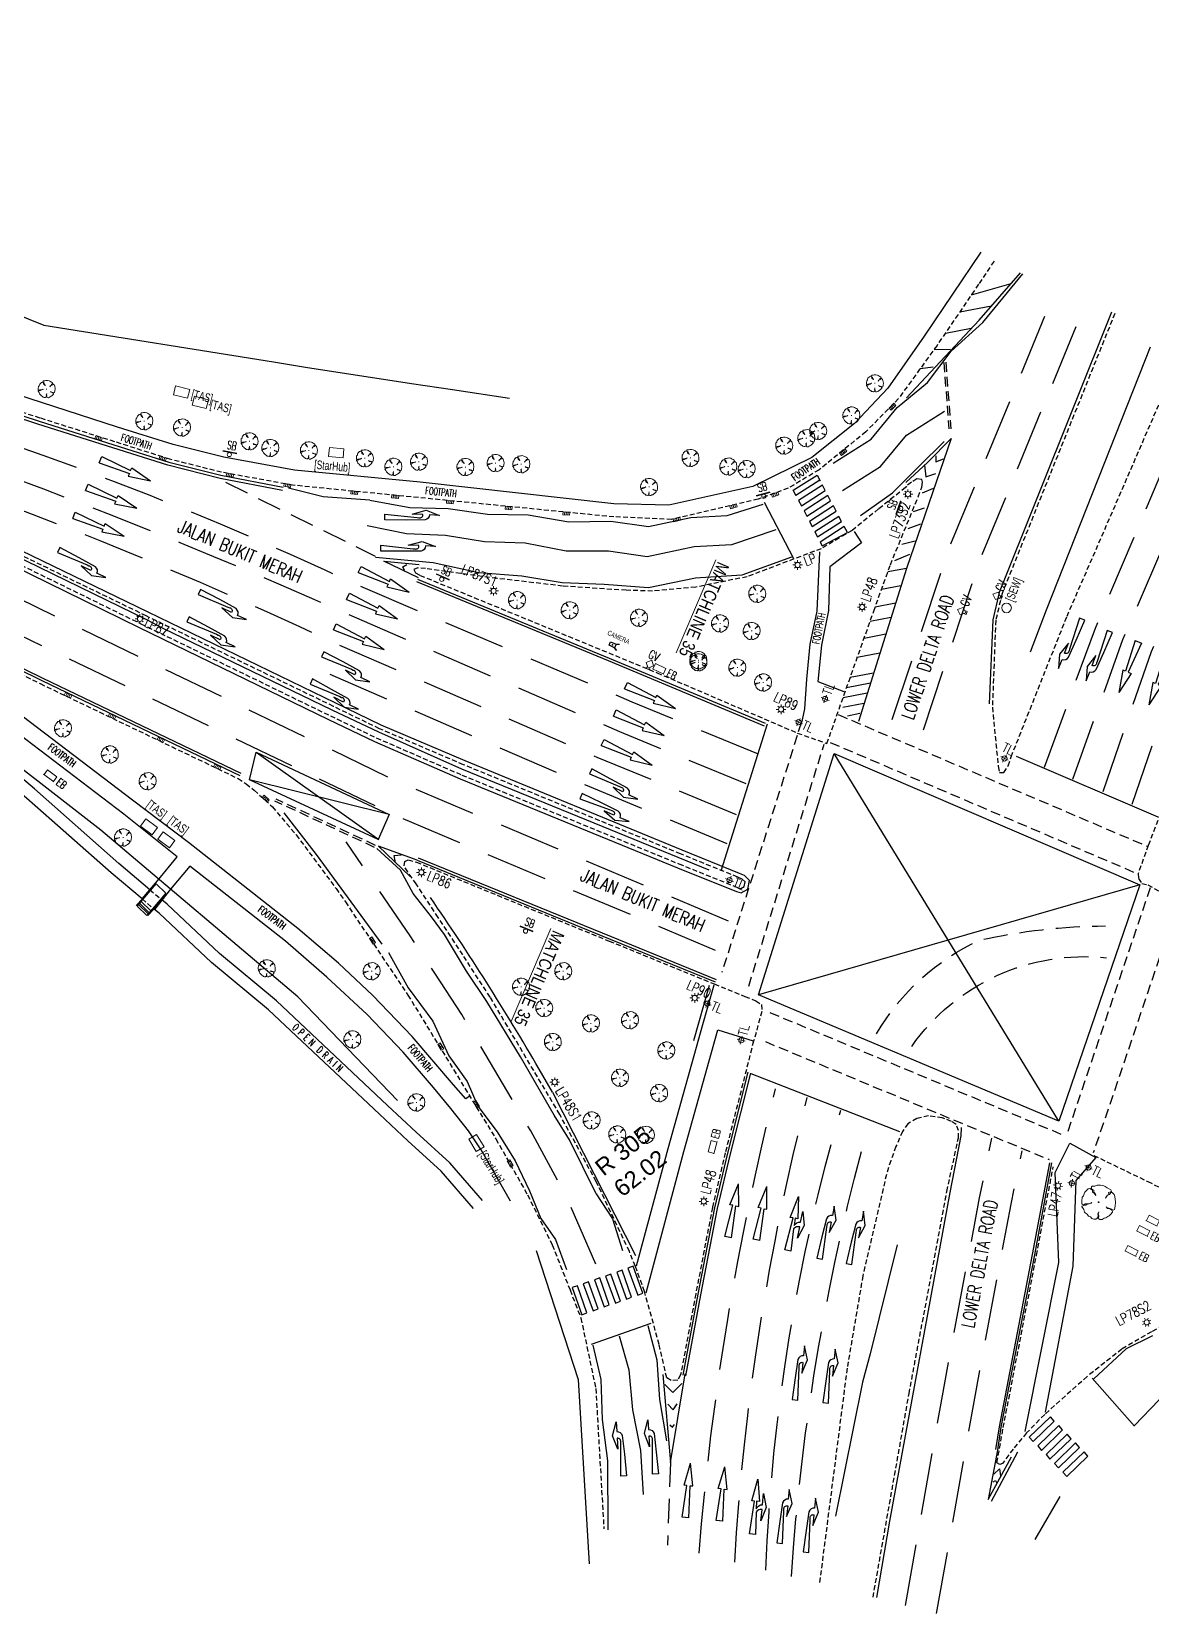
# Model space of a CAD drawing. Header units: millimetres. Extents: x 25846 to 27323, y 29074 to 29862.
# Drawn here: x 26850.4 to 26965.7, y 29298.9 to 29461.8 of the extents above; entities that cross this region are included whole.
import ezdxf
from ezdxf.enums import TextEntityAlignment as Align

# ---------------------------------------------------------------- set-up
doc = ezdxf.new("R2010")
doc.units = ezdxf.units.MM
for name, pattern in [('DASHED', [0.75, 0.5, -0.25]), ('DASHED2', [9.525, 6.35, -3.175]), ('DASHEDX2', [1.5, 1, -0.5])]:
    doc.linetypes.add(name, pattern=pattern)
for name, color, linetype, lineweight in [('02-PY-MATCHLINE', 7, 'Continuous', 0), ('S_IGK_', 2, 'Continuous', 5), ('S_TREE', 3, 'Continuous', 13)]:
    doc.layers.add(name, color=color, linetype=linetype, lineweight=lineweight)
for name, color, linetype in [('S_CAMERA', 222, 'Continuous'), ('S_CONC_LINE', 151, 'Continuous'), ('S_DRAIN_LINE', 4, 'Continuous'), ('S_ELECTRIC-BOX', 2, 'Continuous'), ('S_FP_LINE', 11, 'Continuous'), ('S_LP', 7, 'Continuous'), ('S_LP_POINTS', 7, 'Continuous'), ('S_MH-GAS', 133, 'Continuous'), ('S_MH-SEW', 133, 'Continuous'), ('S_MH-STARHUB', 133, 'Continuous'), ('S_MH-TAS', 133, 'Continuous'), ('S_RAIL', 200, 'Continuous'), ('S_ROAD_LINE', 7, 'DASHED'), ('S_SIGN_BOARD', 7, 'Continuous'), ('S_TRAFFIC-LIGHT', 2, 'Continuous'), ('S_TRAFFIC_LINE', 8, 'Continuous'), ('SS ROADWIDL', 7, 'Continuous')]:
    doc.layers.add(name, color=color, linetype=linetype)
doc.styles.add('ARIAL', font='ARIALUNI.ttf')
doc.styles.add('CB_DIM', font='simplex.shx', dxfattribs={"width": 0.75, "height": 1.35})
doc.styles.add('PDF Arial', font='arial.ttf')
doc.styles.add('SIMPLEX', font='SIMPLEX')
doc.styles.get("Standard").update_dxf_attribs({"font": 'arial.ttf'})
doc.styles.add('Utsaah', font='', dxfattribs={"width": 0.8, "height": 0.8})
doc.styles.get('Utsaah').set_extended_font_data('Utsaah')
doc.linetypes.add('SEW-305', pattern='A,8,-3,["SEW(305)",Utsaah,S=1.5,R=0,X=-2.5,Y=-0.6],-7', length=18)

# ---------------------------------------------------------------- blocks, each defined once
blk = doc.blocks.new('tr')
at = {"lineweight": 15}
blk.add_lwpolyline([(-0.48, 0.93), (-0.43, 0.88), (-0.37, 0.82), (-0.29, 0.7), (-0.29, 0.77), (-0.37, 0.9), (-0.44, 0.97), (-0.51, 1.04), (-0.51, 1.25), (-0.65, 1.32), (-0.73, 1.39), (-0.73, 1.6), (-0.66, 1.67), (-0.38, 1.67), (-0.17, 1.75), (-0.03, 1.75), (0.18, 1.76), (0.53, 1.69), (0.67, 1.62), (0.88, 1.49), (1.03, 1.42), (1.24, 1.28), (1.31, 1.15), (1.24, 1.07), (1.03, 1), (1.04, 0.79), (0.9, 0.72), (0.76, 0.57), (0.69, 0.43), (0.9, 0.72), (1.11, 0.79), (1.24, 1), (1.38, 1.01), (1.45, 0.94), (1.6, 0.8), (1.67, 0.59), (1.75, 0.03), (1.69, -0.39), (1.63, -0.74), (1.49, -0.81), (1.34, -0.75), (1.27, -0.68), (1.06, -0.61), (0.92, -0.61), (0.78, -0.48), (0.92, -0.63), (1.04, -0.65), (1.27, -0.75), (1.35, -0.82), (1.42, -0.96), (1.42, -1.03), (1.35, -1.1), (1.28, -1.17), (1.08, -1.38), (0.94, -1.45), (0.73, -1.6), (0.58, -1.64), (0.36, -1.78), (0.11, -1.77), (-0.04, -1.68), (0.03, -1.47), (0.03, -1.4), (-0.05, -1.19), (0.02, -1.05), (0.02, -0.98), (-0.01, -1.08), (-0.07, -1.19), (-0.04, -1.4), (-0.11, -1.61), (-0.28, -1.74), (-0.49, -1.72), (-0.7, -1.67), (-0.84, -1.51), (-1.03, -1.42), (-1.2, -1.23), (-1.38, -1.08), (-1.45, -1.01), (-1.53, -0.73), (-1.67, -0.52), (-1.74, -0.45), (-1.74, -0.38), (-1.47, -0.31), (-1.33, -0.3), (-1.12, -0.16), (-0.98, -0.16), (-0.77, -0.08), (-0.7, -0.01), (-0.98, -0.15), (-1.11, -0.14), (-1.4, -0.17), (-1.54, -0.31), (-1.75, -0.17), (-1.75, 0.11), (-1.69, 0.53), (-1.55, 0.67), (-1.49, 0.88), (-1.42, 1.03), (-1.21, 1.24), (-1.08, 1.38), (-0.8, 1.46), (-0.79, 1.32), (-0.65, 1.25), (-0.65, 1.04)], close=True, dxfattribs=at)
for points in [[(-0.07, 0), (0.07, 0)], [(0, 0.07), (0, -0.07)]]:
    blk.add_lwpolyline(points, dxfattribs=at)
blk = doc.blocks.new('igk')
at = {"lineweight": 15}
for p, q in [((0.35, 0.15), (-0.35, 0.15)), ((-0.35, 0.15), (-0.35, -0.15)), ((-0.18, 0.15), (-0.18, -0.15)), ((0, 0.15), (0, -0.15)), ((0.17, 0.15), (0.17, -0.15)), ((0.35, -0.15), (0.35, 0.15)), ((-0.35, -0.15), (0.35, -0.15))]:
    blk.add_line(p, q, dxfattribs=at)
blk = doc.blocks.new('MH_TAS')
at = {"lineweight": 18}
blk.add_lwpolyline([(-0.75, -0.47), (0.75, -0.47), (0.75, 0.47), (-0.75, 0.47)], close=True, dxfattribs=at)
blk = doc.blocks.new('PTAS')
at = {"layer": 'S_MH-TAS', "lineweight": 18}
blk.add_blockref('MH_TAS', (0, 0), dxfattribs=at)
at = {"layer": 'S_MH-TAS', "lineweight": 18, "width": 0.7}
blk.add_text('[TAS]', height=0.9, dxfattribs=at).set_placement((1.06, -0.36))
blk = doc.blocks.new('MH_STARHUB')
at = {"lineweight": 18}
blk.add_lwpolyline([(-0.75, -0.47), (0.75, -0.47), (0.75, 0.47), (-0.75, 0.47)], close=True, dxfattribs=at)
blk = doc.blocks.new('TRAFFIC_LIGHT')
at = {"color": 0, "linetype": 'ByBlock', "lineweight": 20}
for points in [[(0, 0.43), (0, -0.43)], [(-0.43, 0), (0.43, 0)]]:
    blk.add_lwpolyline(points, dxfattribs=at)
at = {"color": 0, "linetype": 'ByBlock', "lineweight": 18}
blk.add_circle((0, 0), 0.264, dxfattribs=at)
blk = doc.blocks.new('PTL')
at = {"layer": 'S_TRAFFIC-LIGHT', "lineweight": 18}
blk.add_blockref('TRAFFIC_LIGHT', (0, 0), dxfattribs=at)
at = {"layer": 'S_TRAFFIC-LIGHT', "lineweight": 18, "style": 'SIMPLEX', "width": 0.851}
blk.add_text('TL', height=0.95, dxfattribs=at).set_placement((0.49, -0.47))
blk = doc.blocks.new('ELECTRIC_BOX')
at = {"lineweight": 18}
blk.add_line((-0.65, -0.31), (0.66, -0.31), dxfattribs=at)
blk.add_lwpolyline([(-0.6, -0.31), (-0.6, 0.31), (0.6, 0.31), (0.6, -0.31)], dxfattribs=at)
blk = doc.blocks.new('PEB')
at = {"layer": 'S_ELECTRIC-BOX', "lineweight": 18}
blk.add_blockref('ELECTRIC_BOX', (0, 0), dxfattribs=at)
at = {"layer": 'S_ELECTRIC-BOX', "lineweight": 18, "style": 'SIMPLEX', "width": 0.7}
blk.add_text('EB', height=0.8, dxfattribs=at).set_placement((0.92, -0.39))
blk = doc.blocks.new('SIGN_BOARD_SMALL')
at = {"color": 0, "lineweight": 18}
for p, q in [((0.73, 0.07), (-0.73, 0.07)), ((0.73, 0), (-0.73, 0))]:
    blk.add_line(p, q, dxfattribs=at)
at = {"lineweight": 18}
blk.add_circle((0, -0.22), 0.216, dxfattribs=at)
blk = doc.blocks.new('SBS')
at = {"layer": 'S_SIGN_BOARD', "lineweight": 15}
blk.add_blockref('SIGN_BOARD_SMALL', (0, 0), dxfattribs=at)
at = {"layer": 'S_SIGN_BOARD', "color": 0, "linetype": 'ByBlock', "lineweight": 15, "style": 'SIMPLEX', "width": 0.65}
blk.add_text('SB', height=0.85, dxfattribs=at).set_placement((-0.39, 0.32))
blk = doc.blocks.new('S_CAM')
blk.add_lwpolyline([(0.45, 0.28), (0.45, -0.28), (0.87, -0.5), (0.45, -0.28), (-0.45, -0.28), (-0.45, 0.28), (0.45, 0.28), (0.87, 0.5)])
blk.add_point((0, 0))
blk = doc.blocks.new('PSHUB')
at = {"layer": 'S_MH-STARHUB', "lineweight": 18}
blk.add_blockref('MH_STARHUB', (0, 0), dxfattribs=at)
at = {"layer": 'S_MH-STARHUB', "lineweight": 18, "width": 0.7}
blk.add_text('[StarHub]', height=0.9, dxfattribs=at).set_placement((1.08, -0.43))
blk = doc.blocks.new('AR')
at = {"lineweight": 30}
for p, q in [((-3.3, 0.46), (-5.6, 0)), ((-3.3, -0.46), (-5.6, 0)), ((-3.3, 0.16), (-3.3, 0.46)), ((0, 0.35), (-3.3, 0.16)), ((0, 0.35), (0, -0.35)), ((0, -0.35), (-3.3, -0.16)), ((-3.3, -0.16), (-3.3, -0.46))]:
    blk.add_line(p, q, dxfattribs=at)
blk = doc.blocks.new('GASVALVE')
at = {"lineweight": 15}
for points in [[(0, 0.45), (-0.41, 0), (0, -0.45), (0.41, 0), (0, 0.45)], [(-0.16, -0.27), (-0.16, -0.56), (0.16, -0.56), (0.16, -0.27)]]:
    blk.add_lwpolyline(points, dxfattribs=at)
blk = doc.blocks.new('PGAS')
at = {"layer": 'S_MH-GAS', "lineweight": 15}
blk.add_blockref('GASVALVE', (0, 0), dxfattribs=at)
at = {"layer": 'S_MH-GAS', "lineweight": 15, "style": 'SIMPLEX', "width": 0.71}
blk.add_text('GV', height=0.91, dxfattribs=at).set_placement((0.6, -0.47, 106.81))
blk = doc.blocks.new('MH_SEW')
at = {"lineweight": 18}
blk.add_circle((0, 0), 0.5, dxfattribs=at)
blk = doc.blocks.new('PSEW')
at = {"layer": 'S_MH-SEW', "lineweight": 18}
blk.add_blockref('MH_SEW', (0, 0), dxfattribs=at)
at = {"layer": 'S_MH-SEW', "lineweight": 18, "width": 0.7}
blk.add_text('[SEW]', height=0.9, dxfattribs=at).set_placement((0.79, -0.44, -98.84))
blk = doc.blocks.new('A$Ca65eef7b')
at = {"layer": 'SS ROADWIDL', "color": 13}
for points in [[(26773.6, 29561.95), (26765.9, 29526.53), (26762.07, 29512.33), (26761.81, 29511.65), (26757.35, 29499.92), (26748.95, 29480.85), (26751.99, 29473.03), (26779.65, 29460.57), (26791.27, 29455.89), (26796.27, 29453.61), (26843.17, 29434.97), (26846.62, 29433.6), (26851.69, 29431.58), (26875.33, 29427.8), (26878.62, 29427.27), (26889.56, 29425.59), (26893.76, 29424.95), (26899.64, 29424.06)], [(26888.11, 29351.73), (26877.82, 29362.39), (26857.53, 29379.58), (26843.76, 29390.24), (26836.99, 29393.49), (26782.71, 29416.62), (26724.45, 29442.24), (26718.81, 29444.83)]]:
    blk.add_lwpolyline(points, dxfattribs=at)
blk = doc.blocks.new('LAMPPOST')
at = {"lineweight": 18}
for points in [[(-0.32, 0.32), (-0.19, 0.19)], [(0, 0.49), (0, 0.26)], [(0.32, 0.32), (0.19, 0.19)], [(-0.49, 0), (-0.26, 0)], [(-0.32, -0.32), (-0.19, -0.19)], [(0, -0.49), (0, -0.26)], [(0.32, -0.32), (0.19, -0.19)], [(0.49, 0), (0.26, 0)]]:
    blk.add_lwpolyline(points, dxfattribs=at)
blk.add_circle((0, 0), 0.264, dxfattribs=at)

msp = doc.modelspace()

# ---------------------------------------------------------------- linework, layer by layer
at = {"layer": 'S_CONC_LINE'}
for p, q in [((26861.43, 29371.91), (26862.43, 29370.94)), ((26861.53, 29372.04), (26862.54, 29371.06)), ((26861.7, 29372.23), (26862.7, 29371.26))]:
    msp.add_line(p, q, dxfattribs=at)
msp.add_lwpolyline([(26861.29, 29371.75), (26863.24, 29374.04), (26864.23, 29373.08), (26862.29, 29370.77)], close=True, dxfattribs=at)
at = {"layer": 'S_DRAIN_LINE'}
for points in [[(26862.59, 29373.42), (26859.4, 29376.12), (26850.71, 29383.81), (26842.37, 29390.87), (26835.82, 29396.29), (26833.39, 29398.48), (26830.86, 29400.73), (26830.69, 29400.84)], [(26861.8, 29372.48), (26858.6, 29375.18), (26849.9, 29382.87), (26841.58, 29389.92), (26835.01, 29395.36), (26832.56, 29397.56), (26830.11, 29399.74), (26830.08, 29399.76)], [(26895.92, 29340.61), (26892.59, 29344.43), (26889.18, 29347.56), (26886.24, 29350.31), (26874.83, 29361.07), (26868.95, 29365.93), (26863.54, 29371.01), (26863.07, 29371.4)], [(26896.86, 29341.42), (26893.48, 29345.29), (26890.01, 29348.46), (26887.08, 29351.21), (26875.65, 29362), (26869.77, 29366.86), (26864.36, 29371.93), (26863.83, 29372.38)]]:
    msp.add_lwpolyline(points, dxfattribs=at)
at = {"layer": 'S_DRAIN_LINE', "linetype": 'DASHED'}
for points in [[(26862.59, 29373.42), (26863.83, 29372.38)], [(26861.79, 29372.48), (26863.07, 29371.4)]]:
    msp.add_lwpolyline(points, dxfattribs=at)
at = {"layer": 'S_FP_LINE'}
for points in [[(26948.18, 29439.09), (26942.36, 29430.45), (26938.6, 29425.08), (26935.16, 29421.47), (26930.77, 29417.96), (26924.71, 29414.96), (26916.04, 29413.04), (26910.38, 29413.17), (26890.42, 29415.41), (26877.49, 29416.66), (26870.23, 29418), (26864.99, 29419.3), (26859.26, 29421.06), (26846.23, 29425.31), (26842.41, 29426.82), (26842.79, 29428.4)], [(26935.12, 29410.32), (26935.9, 29409.17), (26932.64, 29406.69), (26932.5, 29402.18), (26931.77, 29398.62), (26931.4, 29394.88), (26934.06, 29393.85)], [(26929.39, 29389.72), (26929.83, 29390.93), (26930.06, 29392.05), (26930.26, 29395.13), (26930.62, 29398.71), (26931.34, 29402.11), (26931.6, 29408.24)], [(26895.49, 29352.12), (26895.15, 29351.89), (26893.86, 29353.33), (26889.62, 29358.32), (26885.56, 29362.52), (26882.02, 29365.88), (26877.85, 29369.44), (26866.58, 29378.31), (26860.79, 29382.64), (26848.72, 29391.84), (26838.14, 29399.63), (26836.47, 29400.82), (26834.49, 29402.21), (26834.64, 29402.62)], [(26861.8, 29372.48), (26863.39, 29374.36), (26865.41, 29376.81), (26859.9, 29381.22), (26847.67, 29390.55), (26837.22, 29398.4), (26835.25, 29399.85), (26833.66, 29400.89), (26833.16, 29400.33), (26832.96, 29400.42), (26830.88, 29397.58)], [(26899.73, 29341.36), (26896.73, 29346.62), (26895.4, 29348.58), (26893.61, 29350.9), (26891.82, 29353.05), (26888.68, 29356.7), (26884.99, 29360.58), (26880.81, 29364.42), (26876.55, 29368.12), (26866.7, 29375.84), (26864.71, 29373.5), (26863.07, 29371.4)], [(26920.7, 29363.61), (26919.53, 29359.51), (26915.96, 29346.73), (26912.7, 29334.65)], [(26913.7, 29331.91), (26917.59, 29346.46), (26921.11, 29359), (26924.74, 29357.85)], [(26952.75, 29317.61), (26956.21, 29335.04), (26955.84, 29344.31), (26957.34, 29347.33), (26960.03, 29345.83), (26957.98, 29343.47), (26957.65, 29334.67), (26954.8, 29319.6)]]:
    msp.add_lwpolyline(points, dxfattribs=at)
at = {"layer": 'S_RAIL'}
for points in [[(26785.43, 29435.98), (26787, 29435.51), (26791.66, 29433.68), (26795.46, 29432.05), (26809, 29426.15), (26830.37, 29416.77), (26833.44, 29415.3), (26846.99, 29408.69), (26862.26, 29401.26), (26863.93, 29400.38), (26881.35, 29391.97), (26886.15, 29389.69), (26894.69, 29385.87), (26909.25, 29379.93), (26920.18, 29375.47)], [(26954.96, 29402.27), (26965.65, 29429.35)], [(26953.31, 29397.92), (26954.96, 29402.27)], [(26861.2, 29371.79), (26861.83, 29372.48), (26863.03, 29373.93)], [(26862.37, 29370.77), (26863, 29371.44), (26864.21, 29372.94)], [(26918.62, 29357.89), (26920.24, 29363.59)], [(26904.07, 29352.59), (26912.62, 29335.76)], [(26939.57, 29336.85), (26936.77, 29325.64), (26936, 29322.7), (26933.21, 29308.89)], [(26902.38, 29336.27), (26906.72, 29322.98), (26907.84, 29303.99)]]:
    msp.add_lwpolyline(points, dxfattribs=at)
msp.add_lwpolyline([(26904.07, 29352.59), (26902.69, 29354.96, 0.019846), (26891.49, 29372.62, -3.52757)], format="xyb", dxfattribs=at)
at = {"layer": 'S_ROAD_LINE'}
for points in [[(26949.54, 29438.16), (26947.94, 29435.79), (26943.67, 29429.5), (26939.71, 29424.02), (26936.34, 29420.6), (26931.53, 29416.68), (26928.33, 29414.78), (26925.26, 29413.66), (26916.33, 29411.58), (26910.4, 29411.83), (26877.3, 29415.1), (26869.99, 29416.43), (26864.64, 29417.78), (26858.98, 29419.57), (26851.28, 29422.01), (26840.87, 29425.4), (26830.52, 29428.76), (26807.81, 29438.52), (26787.45, 29447.35), (26768.3, 29455.76), (26753.42, 29462.39)], [(26961.98, 29432.78), (26950.37, 29403.94), (26949.72, 29401.18), (26949.37, 29392.22)], [(26951.31, 29387.13), (26957.06, 29401.59), (26969.24, 29429.65)], [(26937.15, 29402.13), (26938.87, 29406.91), (26941.73, 29413.91), (26942.1, 29414.91), (26942.17, 29415.41), (26942.09, 29415.7), (26941.6, 29415.76), (26941.04, 29415.4), (26940.54, 29415.01), (26940.43, 29414.85), (26937.65, 29412.65), (26934.92, 29410.43), (26931.74, 29408.56), (26924.11, 29405.67), (26918.82, 29404.6), (26914.37, 29404.19), (26911.66, 29404.27), (26905.11, 29404.71), (26898.33, 29405.5), (26891, 29406.5), (26890.2, 29406.57), (26889.8, 29406.42), (26889.97, 29406.08), (26890.43, 29405.81), (26914.85, 29395.77), (26929.28, 29389.57), (26932.33, 29388.49), (26937.15, 29402.13)], [(26846.61, 29408.2), (26861.66, 29400.83), (26881.19, 29391.34), (26885.91, 29389.08), (26894.73, 29385.24), (26917.08, 29376.1), (26923.16, 29373.64), (26923.45, 29373.55), (26923.82, 29373.76), (26923.9, 29374.23), (26923.59, 29374.53), (26923.15, 29374.73), (26917.25, 29377.12), (26894.89, 29386.31), (26886.25, 29390.01), (26881.51, 29392.31), (26862.23, 29401.63), (26847, 29409.01)], [(26838.39, 29401), (26851.3, 29394.66), (26871.69, 29384.88), (26872.5, 29384.35), (26873.33, 29383.69), (26875.22, 29381.97), (26877.67, 29379.08), (26881.78, 29373.55), (26882.73, 29372.17), (26889.18, 29362.58), (26898.23, 29347.77), (26901.5, 29342), (26904.04, 29336.85), (26905.87, 29332.2), (26907, 29329.3), (26908.52, 29322.05), (26909.36, 29307.59)], [(26972.33, 29395.97), (26965.43, 29377.99), (26964.39, 29375.11), (26964.42, 29374.57), (26964.76, 29374.08), (26965.39, 29373.93), (26968.97, 29371.96)], [(26949.37, 29392.22), (26949.97, 29386.14), (26950.1, 29385.51), (26950.54, 29385.49), (26951, 29386.19), (26951.31, 29387.13)], [(26917.26, 29323.45), (26916.96, 29322.9), (26916.28, 29322.87), (26915.83, 29323.15), (26915.05, 29326.58), (26913.55, 29332.04), (26912.6, 29334.63), (26911.99, 29336.16), (26908.57, 29343.37), (26904.81, 29350.29), (26897.64, 29362.37), (26894.82, 29366.72), (26892.28, 29370.57), (26890.04, 29374.02), (26889.15, 29375.26), (26888.78, 29375.88), (26888.86, 29376.34), (26889.21, 29376.52), (26890.05, 29376.27), (26909.91, 29368.14), (26920.73, 29363.72), (26923.89, 29362.44), (26925.01, 29361.99), (26925.6, 29361.6), (26925.64, 29360.89), (26924.77, 29357.82)], [(26924.77, 29357.82), (26921.86, 29346.33), (26920.54, 29340.71), (26918.82, 29331.81), (26917.26, 29323.45)], [(26945.87, 29347.87), (26945.9, 29348.62), (26945.63, 29349.23), (26945.16, 29349.57), (26944.21, 29349.94), (26942.8, 29350.14), (26941.6, 29349.88), (26940.68, 29349.33), (26940.12, 29348.53), (26939.44, 29346.97), (26938.91, 29345.52), (26938.46, 29344.1), (26936.03, 29333.67), (26934.41, 29324.14), (26931.56, 29301.95)], [(26937.08, 29300.55), (26940.79, 29321.52), (26944.69, 29342.36), (26945.87, 29347.87)], [(26959.82, 29346.06), (26965.37, 29343.38), (26967.87, 29342.11), (26977.55, 29337.2), (26983.88, 29333.99), (26984.07, 29333.5), (26984.11, 29333.06), (26982.99, 29332.9), (26982.2, 29332.91), (26979.78, 29332.69), (26973.31, 29331.18), (26967.61, 29328.87), (26965.76, 29327.89), (26962.71, 29326.12), (26959.13, 29323.28), (26954.76, 29319.39), (26952.9, 29317.47), (26951.51, 29315.82), (26950.42, 29314.33), (26950.15, 29314.22), (26949.84, 29314.41)], [(26949.84, 29314.41), (26950.49, 29318.02), (26953.92, 29335.78), (26955.64, 29344.9)]]:
    msp.add_lwpolyline(points, dxfattribs=at)
at = {"layer": 'S_TRAFFIC_LINE'}
for p, q in [((26947.21, 29434.71, 7.56), (26951.31, 29435.88, 7.77)), ((26940.52, 29406.53), (26938.61, 29406.17)), ((26939.96, 29404.72), (26937.95, 29404.34)), ((26939.4, 29402.94), (26937.3, 29402.54)), ((26938.93, 29401.46), (26936.77, 29401.05)), ((26938.39, 29399.74), (26936.15, 29399.31)), ((26937.78, 29397.79), (26935.46, 29397.35)), ((26937.13, 29395.74), (26934.73, 29395.28)), ((26936.81, 29394.71), (26934.36, 29394.24)), ((26936.49, 29393.68), (26933.99, 29393.2)), ((26872.87, 29384.76), (26873.53, 29387.59)), ((26873.53, 29387.59), (26887.25, 29381.18)), ((26886.12, 29378.6), (26872.87, 29384.76)), ((26887.25, 29381.18), (26872.87, 29384.76)), ((26887.25, 29381.18), (26886.12, 29378.6)), ((26890.13, 29376.47), (26886.16, 29377.9)), ((26886.16, 29377.9), (26889.39, 29374.78))]:
    msp.add_line(p, q, dxfattribs=at)
at = {"layer": 'S_TRAFFIC_LINE', "linetype": 'DASHEDX2'}
for p, q in [((26885.74, 29377.79), (26875.48, 29382.56, 7.87)), ((26885.84, 29378), (26875.62, 29382.75, 7.87))]:
    msp.add_line(p, q, dxfattribs=at)
at = {"layer": 'S_TRAFFIC_LINE', "linetype": 'DASHED2', "flags": 128}
for points in [[(26922.21, 29370.2), (26887.68, 29384.75), (26827.6, 29413.81), (26778.55, 29435.34), (26750.94, 29447.44), (26719.54, 29461.2), (26669.14, 29482.4), (26558.33, 29521.66)], [(26939.06, 29390.98), (26944.95, 29408.67), (26955.97, 29435.38)], [(26920.86, 29367.16), (26888.04, 29381), (26834.3, 29406.8), (26777.98, 29431.9)], [(26954.75, 29386.07), (26959.98, 29400.38), (26971.95, 29428.47)], [(26957.65, 29384.81), (26962.82, 29399.2), (26974.95, 29427.17)], [(26960.77, 29383.54), (26965.76, 29397.97), (26977.93, 29426.37)], [(26963.76, 29382.23), (26968.72, 29396.74), (26980.26, 29424.88)], [(26922.07, 29378.16), (26907.51, 29384.2), (26879.85, 29396.16)], [(26908.53, 29334.86), (26905.51, 29341.82), (26901.83, 29348.59), (26894.72, 29360.56), (26891.95, 29364.84), (26889.41, 29368.69), (26882.82, 29378.35)], [(26940.41, 29299.71), (26944.15, 29320.91), (26948.05, 29341.69), (26949.32, 29347.83)], [(26943.63, 29298.89), (26947.42, 29320.31), (26951.3, 29341.05), (26952.44, 29346.54)]]:
    msp.add_lwpolyline(points, dxfattribs=at)
at = {"layer": 'S_TRAFFIC_LINE'}
for points in [[(26876.25, 29414.55), (26869.85, 29415.79), (26864.46, 29417.15), (26858.78, 29418.95), (26851.07, 29421.39), (26840.67, 29424.78), (26830.29, 29428.15), (26807.55, 29437.92), (26787.19, 29446.75), (26768.03, 29455.16), (26753.15, 29461.79), (26749.92, 29463.27), (26747.6, 29465.46), (26746.17, 29467.55), (26744.19, 29471.88), (26743.8, 29476.44), (26744.17, 29480.35), (26745.7, 29484.13)], [(26746.01, 29484.01), (26744.5, 29480.27), (26744.14, 29476.44), (26744.52, 29471.97), (26746.47, 29467.72), (26747.86, 29465.68), (26750.11, 29463.55), (26753.29, 29462.1), (26768.17, 29455.47), (26787.33, 29447.06), (26807.68, 29438.23), (26830.41, 29428.47), (26840.77, 29425.1), (26851.18, 29421.71), (26858.88, 29419.27), (26864.55, 29417.47), (26869.92, 29416.12), (26876.31, 29414.88)], [(26961.64, 29432.93), (26950.08, 29404.03), (26949.42, 29401.22), (26949.04, 29392.57)], [(26940.47, 29415.39), (26942.72, 29417.47), (26945.13, 29419.92), (26940.52, 29406.53), (26935.57, 29390.75)], [(26935.78, 29411.98), (26939.07, 29414.3), (26941.8, 29417.04), (26944.42, 29419.59)], [(26942.37, 29417.17), (26942.51, 29415.97), (26943.56, 29416.31)], [(26943.54, 29418.12), (26943.56, 29417.51), (26944.33, 29417.83)], [(26929.16, 29414.01), (26928.86, 29414.58), (26931.31, 29416.13), (26931.62, 29415.55)], [(26931.59, 29415.62), (26929.14, 29414.04)], [(26885.24, 29413.54), (26889.36, 29412.8), (26893.33, 29412.7), (26897.36, 29412.1), (26901.57, 29412.04), (26905.75, 29411.32), (26910.08, 29411.38), (26913.94, 29410.83), (26918.32, 29411.77), (26922.07, 29411.99), (26925.76, 29413.13)], [(26942.18, 29414.3), (26943.3, 29414.8)], [(26928.92, 29407.52), (26925.91, 29413.33)], [(26941.26, 29412.4), (26942.38, 29412.78)], [(26884.98, 29410.94), (26889.03, 29410.13), (26893.04, 29409.96), (26897.07, 29409.29), (26901.25, 29409.15), (26905.46, 29408.35), (26909.83, 29408.33), (26913.8, 29407.74), (26918.66, 29408.79), (26922.54, 29408.98), (26927.09, 29410.55)], [(26940.69, 29410.65), (26942, 29411.13)], [(26846.42, 29407.82), (26861.48, 29400.45), (26881.01, 29390.96), (26885.73, 29388.7), (26894.57, 29384.85), (26916.93, 29375.7), (26923.03, 29373.24), (26923.51, 29373.1), (26924.2, 29373.5), (26924.35, 29374.37), (26923.84, 29374.89), (26923.31, 29375.11), (26917.41, 29377.51), (26895.06, 29386.7), (26886.43, 29390.39), (26881.69, 29392.69), (26862.41, 29402.01), (26847.19, 29409.39)], [(26940.04, 29409.04), (26941.43, 29409.35)], [(26826.71, 29406.93), (26827.33, 29406.82), (26828.25, 29406.5), (26838.66, 29401.55), (26851.57, 29395.22), (26871.98, 29385.42)], [(26928.67, 29407.69), (26923.55, 29405.84), (26918.79, 29405.53), (26913.95, 29404.53), (26909.39, 29404.86), (26905.06, 29405.04), (26900.9, 29405.73), (26896.47, 29406.06), (26891.78, 29407.1), (26885.82, 29407.65)], [(26890.27, 29405.56), (26886.7, 29407.26), (26890.34, 29406.94)], [(26888.83, 29406.31), (26888.64, 29406.69), (26889.06, 29406.92)], [(26939.33, 29407.34), (26940.87, 29408)], [(26826.67, 29406.69), (26827.27, 29406.58), (26828.16, 29406.27), (26838.55, 29401.33), (26851.46, 29394.99), (26871.87, 29385.2)], [(26926.01, 29390.54), (26909.93, 29397.24), (26890.19, 29405.4)], [(26925.9, 29390.29), (26909.83, 29396.99), (26890.08, 29405.15)], [(26933.98, 29392.24), (26936.13, 29392.64)], [(26934.44, 29391.33), (26935.71, 29391.63)], [(26873.53, 29387.59), (26886.19, 29378.6)], [(26956.23, 29349.59), (26933.06, 29387.47), (26964.56, 29373.92), (26956.23, 29349.59), (26925.28, 29362.59), (26933.06, 29387.47)], [(26951.82, 29387.19), (26966.4, 29380.94)], [(26876.39, 29381.35), (26879.72, 29377.05), (26886.49, 29367.83)], [(26889.72, 29373.05), (26888.42, 29375.43), (26885.96, 29377.69)], [(26887.91, 29376.21), (26887.77, 29376.95), (26888.53, 29377.04)], [(26890.13, 29376.47), (26909.99, 29368.34), (26920.81, 29363.93)], [(26890.24, 29376.73), (26910.1, 29368.6), (26920.92, 29364.19)], [(26891.6, 29370.65), (26889.72, 29373.05)], [(26964.56, 29373.92), (26925.28, 29362.59)], [(26908.55, 29342.11), (26905.83, 29347.66), (26904.25, 29350.19), (26900.76, 29356.22), (26897.31, 29361.93), (26895.22, 29365.05), (26892.95, 29368.8), (26891.6, 29370.65)], [(26887.18, 29366.97), (26889.2, 29363.31), (26891.74, 29359.88), (26893.4, 29356.33), (26895.26, 29353.69), (26896.38, 29351.13), (26898.37, 29348.48), (26900.21, 29345.51), (26901.69, 29342.41)], [(26924.19, 29354.62), (26922.08, 29346.28), (26920.75, 29340.67), (26919.04, 29331.77), (26917.48, 29323.41)], [(26924.47, 29354.55), (26922.36, 29346.21), (26921.03, 29340.61), (26919.32, 29331.71), (26917.76, 29323.36)], [(26924.5, 29354.5), (26939.79, 29348.52)], [(26946.15, 29348.93), (26946.13, 29348.09), (26944.98, 29342.23)], [(26949.72, 29315.77), (26950.09, 29318.09), (26953.52, 29335.85), (26955.29, 29345.31)], [(26949.92, 29315.74), (26950.29, 29318.06), (26953.73, 29335.81), (26955.49, 29345.28)], [(26944.98, 29342.23), (26938.79, 29308.4), (26937.43, 29300.53)], [(26965.88, 29327.46), (26963.16, 29326.15), (26959.83, 29323.05)], [(26915.65, 29322.48), (26916.46, 29321.63), (26917.37, 29322.57)], [(26969.28, 29322.45), (26966.52, 29320.86), (26964.01, 29318.24)], [(26915.96, 29320.44), (26916.49, 29319.85), (26916.89, 29320.47)], [(26916.16, 29318.3), (26916.43, 29318.07), (26916.62, 29318.35)], [(26949.44, 29312.44), (26949.71, 29312.56), (26949.8, 29312.36)], [(26949.51, 29313.24), (26950.09, 29313.78), (26950.2, 29313.04)]]:
    msp.add_lwpolyline(points, dxfattribs=at)
at = {"layer": 'S_TRAFFIC_LINE', "linetype": 'DASHED2', "flags": 128}
for points in [[(26925.28, 29387.38), (26912.26, 29392.76), (26884.21, 29404.7, 0.042636), (26825.46, 29426.45), (26800.03, 29437.68), (26772.39, 29449.34), (26751.91, 29458.62)], [(26924.01, 29384.32), (26910.99, 29389.7), (26883.04, 29401.76, 0.026582), (26826.76, 29423.42), (26798.78, 29434.61), (26771.06, 29446.3), (26750.54, 29455.6)], [(26942.27, 29389.91), (26948.16, 29407.57), (26959.08, 29434.04, -0.024772)], [(26923.03, 29381.16), (26908.66, 29387.06), (26881.41, 29398.92, 0.033234), (26825.85, 29420.72), (26804.6, 29428.43)], [(26919.17, 29305.1, -0.041709), (26927.05, 29352.91, -0.047868)], [(26922.83, 29304.17, -0.047843), (26930.3, 29352.03, -0.047868)], [(26926.05, 29303.35, -0.061707), (26933.75, 29350.71)], [(26928.67, 29302.69, -0.051574), (26936.7, 29349.47)]]:
    msp.add_lwpolyline(points, format="xyb", dxfattribs=at)
at = {"layer": 'S_TRAFFIC_LINE'}
for points, elevation in [([(26932.98, 29417.38), (26936.88, 29419.84), (26939.58, 29423.09), (26942.7, 29425.66), (26945.13, 29428.91), (26948.39, 29431.87), (26952.52, 29436.87)], 7.62), ([(26940.53, 29424.11), (26948.02, 29432.11), (26952.27, 29436.98)], 7.58), ([(26946.01, 29432.95), (26949.28, 29433.56)], 7.6), ([(26944.53, 29430.77), (26947.19, 29431.27)], 7.58), ([(26943.37, 29429.09), (26945.07, 29429.1)], 7.56), ([(26941.95, 29427.12), (26943.29, 29427.28)], 7.55), ([(26933.94, 29414.55), (26937.84, 29417.01), (26940.54, 29420.26), (26944.44, 29422.72)], 7.73), ([(26885.24, 29413.54), (26880.44, 29413.9), (26876.88, 29414.78)], 7.41), ([(26921.43, 29375.38), (26926.22, 29390.53)], 8.49), ([(26901.69, 29342.41), (26902.86, 29339.58), (26904.36, 29337.4), (26905.5, 29334.3)], 8.33), ([(26908.55, 29342.11), (26910.25, 29339.54), (26911.26, 29336.28)], 8.5), ([(26910.09, 29333.84), (26909.53, 29333.64), (26910.54, 29330.85), (26911.06, 29331.06), (26910.09, 29333.84)], 8.65), ([(26911.24, 29334.24), (26910.68, 29334.04), (26911.69, 29331.25), (26912.21, 29331.46), (26911.24, 29334.24)], 8.68), ([(26912.39, 29334.64), (26911.82, 29334.44), (26912.84, 29331.65), (26913.36, 29331.86), (26912.39, 29334.64)], 8.7), ([(26906.64, 29332.64), (26906.08, 29332.44), (26907.09, 29329.65), (26907.61, 29329.86), (26906.64, 29332.64)], 8.58), ([(26907.79, 29333.04), (26907.23, 29332.84), (26908.24, 29330.05), (26908.76, 29330.26), (26907.79, 29333.04)], 8.6), ([(26908.94, 29333.44), (26908.38, 29333.24), (26909.39, 29330.45), (26909.91, 29330.66), (26908.94, 29333.44)], 8.63), ([(26908.07, 29326.63), (26914.24, 29328.77)], 8.68), ([(26910.92, 29327.47), (26911.94, 29323.98), (26912.31, 29319.87), (26913.13, 29315.65), (26913.42, 29311.13)], 8.77), ([(26913.87, 29328.54), (26914.82, 29325.02), (26915.1, 29320.91), (26915.82, 29316.67)], 8.84), ([(26908.23, 29326.52), (26909.05, 29322.97), (26909.17, 29318.85), (26909.73, 29314.59), (26909.77, 29307.49)], 8.69), ([(26915.43, 29323.51), (26916.21, 29314.43), (26917.73, 29323.56)], 8.89), ([(26959.66, 29323.1), (26964.02, 29318.18)], 8.63), ([(26953.17, 29317.04), (26953.57, 29316.58), (26955.74, 29318.68), (26955.35, 29319.14), (26953.17, 29317.04)], 8.63), ([(26954.04, 29316.14), (26954.43, 29315.68), (26956.61, 29317.78), (26956.22, 29318.24), (26954.04, 29316.14)], 8.61), ([(26954.91, 29315.24), (26955.3, 29314.78), (26957.48, 29316.88), (26957.09, 29317.34), (26954.91, 29315.24)], 8.6), ([(26949.89, 29315.69), (26948.95, 29310.62), (26951.34, 29315.01)], 8.56), ([(26955.78, 29314.34), (26956.17, 29313.88), (26958.35, 29315.98), (26957.95, 29316.44), (26955.78, 29314.34)], 8.58), ([(26951.96, 29315.51), (26949.24, 29310.41)], 8.6), ([(26956.64, 29313.45), (26957.04, 29312.98), (26959.22, 29315.08), (26958.82, 29315.54), (26956.64, 29313.45)], 8.57), ([(26956.33, 29310.94), (26953.75, 29306.5)], 8.59)]:
    msp.add_lwpolyline(points, dxfattribs=dict(at, elevation=elevation))
at = {"layer": 'S_TRAFFIC_LINE', "linetype": 'DASHEDX2', "elevation": 7.62, "flags": 128}
for points in [[(26944.37, 29427.75), (26944.89, 29420.9)], [(26944.57, 29427.77), (26945.09, 29420.91)]]:
    msp.add_lwpolyline(points, dxfattribs=at)
at = {"layer": 'S_TRAFFIC_LINE', "linetype": 'DASHED', "ltscale": 5, "elevation": 7.42}
msp.add_lwpolyline([(26870.37, 29415.4), (26885.8, 29407.8)], dxfattribs=at)
at = {"layer": 'S_TRAFFIC_LINE'}
for points in [[(26929.42, 29413.51), (26929.7, 29412.98), (26932.15, 29414.55), (26931.87, 29415.09)], [(26929.97, 29412.44), (26930.25, 29411.91), (26932.71, 29413.49), (26932.43, 29414.02)], [(26930.53, 29411.37), (26930.81, 29410.84), (26933.28, 29412.43), (26933, 29412.96)], [(26931.09, 29410.31), (26931.37, 29409.77), (26933.84, 29411.36), (26933.56, 29411.89)], [(26931.65, 29409.24), (26931.85, 29408.84), (26934.44, 29410.24), (26934.12, 29410.83)]]:
    msp.add_lwpolyline(points, close=True, dxfattribs=at)
at = {"layer": 'S_TRAFFIC_LINE', "ltscale": 2}
for points, elevation in [([(26891.4, 29412.05, -0.366785), (26890.94, 29411.52), (26889.01, 29411.51), (26886.78, 29411.52), (26886.8, 29412.12), (26890.12, 29411.76), (26890.31, 29411.75, 0.556559), (26890.72, 29412.08), (26889.62, 29412.13), (26891.04, 29412.51), (26892.41, 29411.99), (26891.4, 29412.05)], 7.46), ([(26857.14, 29406.02, 0.366785), (26856.98, 29406.7), (26855.3, 29407.63), (26853.33, 29408.69), (26853.07, 29408.15), (26856.15, 29406.88), (26856.32, 29406.8, -0.556559), (26856.52, 29406.32), (26855.53, 29406.8), (26856.59, 29405.78), (26858.05, 29405.58), (26857.14, 29406.02)], 8.13), ([(26891, 29408.84, -0.366785), (26890.53, 29408.31), (26888.61, 29408.3), (26886.37, 29408.31), (26886.4, 29408.91), (26889.72, 29408.55), (26889.91, 29408.54, 0.556559), (26890.31, 29408.87), (26889.21, 29408.92), (26890.63, 29409.31), (26892.01, 29408.79), (26891, 29408.84)], 7.59), ([(26871.63, 29401.69, 0.366785), (26871.47, 29402.38), (26869.79, 29403.31), (26867.82, 29404.37), (26867.56, 29403.83), (26870.64, 29402.55), (26870.82, 29402.48, -0.556559), (26871.01, 29401.99), (26870.02, 29402.48), (26871.09, 29401.46), (26872.54, 29401.26), (26871.63, 29401.69)], -0.07), ([(26956.56, 29397.16, 0.366785), (26957.23, 29397.38), (26958.01, 29399.13), (26958.9, 29401.19), (26958.34, 29401.4), (26957.33, 29398.22), (26957.27, 29398.04, -0.556559), (26956.81, 29397.8), (26957.2, 29398.83), (26956.28, 29397.69), (26956.2, 29396.22), (26956.56, 29397.16)], 12.13), ([(26959.4, 29395.89, 0.366785), (26960.06, 29396.11), (26960.85, 29397.86), (26961.74, 29399.91), (26961.18, 29400.13), (26960.17, 29396.95), (26960.11, 29396.77, -0.556559), (26959.65, 29396.53), (26960.04, 29397.56), (26959.12, 29396.41), (26959.04, 29394.94), (26959.4, 29395.89)], 12.19), ([(26884.33, 29395.28, 0.366785), (26884.18, 29395.96), (26882.49, 29396.89), (26880.53, 29397.95), (26880.26, 29397.41), (26883.35, 29396.14), (26883.52, 29396.06, -0.556559), (26883.72, 29395.58), (26882.73, 29396.06), (26883.79, 29395.04), (26885.25, 29394.84), (26884.33, 29395.28)], 8.02), ([(26883.16, 29392.46, 0.366785), (26883, 29393.14), (26881.32, 29394.07), (26879.35, 29395.14), (26879.09, 29394.6), (26882.17, 29393.32), (26882.35, 29393.24, -0.556559), (26882.55, 29392.76), (26881.56, 29393.25), (26882.62, 29392.23), (26884.08, 29392.02), (26883.16, 29392.46)], 8.09), ([(26911.93, 29383.21, 0.366785), (26911.78, 29383.89), (26910.09, 29384.82), (26908.12, 29385.89), (26907.86, 29385.35), (26910.95, 29384.07), (26911.12, 29383.99, -0.556559), (26911.32, 29383.51), (26910.33, 29384), (26911.39, 29382.98), (26912.85, 29382.77), (26911.93, 29383.21)], 8.41), ([(26911.03, 29380.84, 0.366785), (26910.84, 29381.51), (26909.12, 29382.37), (26907.11, 29383.35), (26906.87, 29382.79), (26910, 29381.66), (26910.18, 29381.58, -0.556559), (26910.4, 29381.11), (26909.39, 29381.55), (26910.49, 29380.58), (26911.96, 29380.44), (26911.03, 29380.84)], 8.4), ([(26928.95, 29338.83, -0.30779), (26929.62, 29339.18), (26929.84, 29340.3), (26929.97, 29338.84), (26929.31, 29337.54), (26929.54, 29338.69, 0.321197), (26928.9, 29338.49), (26928.6, 29336.21), (26928.01, 29336.33), (26928.85, 29339.63), (26928.56, 29339.68), (26929.41, 29341.84), (26929.34, 29339.53), (26929.05, 29339.59), (26928.95, 29338.83)], 8.63), ([(26932.9, 29339.86, 0.366785), (26932.28, 29339.53), (26931.82, 29337.66), (26931.3, 29335.49), (26931.89, 29335.37), (26932.32, 29338.68), (26932.35, 29338.87, -0.556559), (26932.77, 29339.19), (26932.56, 29338.11), (26933.27, 29339.39), (26933.09, 29340.85), (26932.9, 29339.86)], 8.65), ([(26935.92, 29339.31, 0.366785), (26935.3, 29338.98), (26934.83, 29337.12), (26934.31, 29334.94), (26934.9, 29334.83), (26935.34, 29338.13), (26935.37, 29338.32, -0.556559), (26935.78, 29338.64), (26935.57, 29337.56), (26936.28, 29338.85), (26936.1, 29340.31), (26935.92, 29339.31)], 8.7), ([(26929.93, 29325.42, 0.366785), (26929.34, 29325.04), (26929.06, 29323.14), (26928.75, 29320.92), (26929.35, 29320.86), (26929.47, 29324.2), (26929.48, 29324.39, -0.556559), (26929.86, 29324.74), (26929.76, 29323.64), (26930.34, 29325), (26930.02, 29326.43), (26929.93, 29325.42)], 8.92), ([(26933.09, 29325.1, 0.366785), (26932.51, 29324.72), (26932.22, 29322.82), (26931.91, 29320.6), (26932.51, 29320.54), (26932.63, 29323.88), (26932.64, 29324.07, -0.556559), (26933.02, 29324.42), (26932.92, 29323.33), (26933.5, 29324.68), (26933.18, 29326.11), (26933.09, 29325.1)], 8.94), ([(26910.68, 29317.61, -0.366785), (26911.25, 29317.2), (26911.47, 29315.29), (26911.69, 29313.06), (26911.09, 29313.03), (26911.1, 29316.36), (26911.09, 29316.55, 0.556559), (26910.72, 29316.92), (26910.79, 29315.82), (26910.26, 29317.19), (26910.63, 29318.62), (26910.68, 29317.61)], 9.02), ([(26913.96, 29317.82, -0.366785), (26914.53, 29317.41), (26914.74, 29315.5), (26914.97, 29313.27), (26914.37, 29313.24), (26914.37, 29316.57), (26914.37, 29316.76, 0.556559), (26914, 29317.13), (26914.06, 29316.03), (26913.53, 29317.4), (26913.9, 29318.83), (26913.96, 29317.82)], 9.04), ([(26925.05, 29309.67, -0.30779), (26925.69, 29310.08), (26925.8, 29311.22), (26926.06, 29309.78), (26925.53, 29308.42), (26925.65, 29309.59, 0.321197), (26925.04, 29309.33), (26924.96, 29307.03), (26924.36, 29307.09), (26924.88, 29310.46), (26924.58, 29310.48), (26925.22, 29312.71), (26925.38, 29310.41), (26925.08, 29310.44), (26925.05, 29309.67)], 9.28), ([(26931.06, 29309.73, 0.366785), (26930.47, 29309.34), (26930.19, 29307.44), (26929.88, 29305.22), (26930.48, 29305.17), (26930.6, 29308.5), (26930.61, 29308.69, -0.556559), (26930.99, 29309.05), (26930.89, 29307.95), (26931.47, 29309.3), (26931.15, 29310.74), (26931.06, 29309.73)], 9.3)]:
    msp.add_lwpolyline(points, format="xyb", dxfattribs=dict(at, elevation=elevation))
for points in [[(26870.46, 29398.88, 0.366785), (26870.3, 29399.56), (26868.62, 29400.49), (26866.65, 29401.55), (26866.39, 29401.01), (26869.47, 29399.74), (26869.64, 29399.66, -0.556559), (26869.84, 29399.18), (26868.85, 29399.66), (26869.91, 29398.64), (26871.37, 29398.44), (26870.46, 29398.88)], [(26928.35, 29310.65, 0.366785), (26927.77, 29310.27), (26927.48, 29308.36), (26927.18, 29306.15), (26927.77, 29306.09), (26927.89, 29309.43), (26927.9, 29309.61, -0.556559), (26928.29, 29309.97), (26928.18, 29308.87), (26928.76, 29310.22), (26928.44, 29311.66), (26928.35, 29310.65)]]:
    msp.add_lwpolyline(points, format="xyb", dxfattribs=at)
at = {"layer": 'S_TRAFFIC_LINE', "linetype": 'DASHEDX2', "flags": 128}
for points in [[(26933.48, 29391.47), (26965.4, 29377.88)], [(26929.27, 29389.3), (26921.51, 29364.91)], [(26924.28, 29363.5), (26932.05, 29388.43)], [(26932.66, 29388.61), (26964.25, 29375.11)], [(26926.45, 29360.79), (26956.64, 29348.18)], [(26925.99, 29357.78), (26955.21, 29345.64)]]:
    msp.add_lwpolyline(points, dxfattribs=at)
at = {"layer": 'S_TRAFFIC_LINE', "linetype": 'DASHEDX2'}
for points in [[(26965.62, 29373.63), (26956.98, 29348.05)], [(26968.51, 29372.14), (26959.77, 29346.33)]]:
    msp.add_lwpolyline(points, dxfattribs=at)
at = {"layer": 'S_TRAFFIC_LINE', "linetype": 'DASHED', "ltscale": 5, "flags": 128}
for points in [[(26937.45, 29358.59, -0.155256), (26948.08, 29368.24, -0.053139), (26961.02, 29369.7, -0.271695)], [(26941.06, 29357.29, -0.271695), (26961.11, 29366.42)]]:
    msp.add_lwpolyline(points, format="xyb", dxfattribs=at)
msp.add_lwpolyline([(26916.21, 29314.42), (26915.9, 29305.93)], dxfattribs=at)

# ---------------------------------------------------------------- block references
at = {"layer": 'S_CAMERA', "xscale": 0.7000000000000001, "yscale": 0.7000000000000001, "zscale": 0.7000000000000001, "rotation": 335.1982660147053}
msp.add_blockref('S_CAM', (26910.26, 29398.66, 8.18), dxfattribs=at)
at = {"layer": 'S_ELECTRIC-BOX'}
for p, rotation in [((26915.08, 29396.19), 335.1982660147053), ((26852.36, 29385.18), 323.6146067591625), ((26920.55, 29346.93), 75.79459803313809), ((26964.92, 29338.29), 333.0963576750956), ((26965.91, 29339.35), 333.0963576750956), ((26963.73, 29336.23), 333.0963576750956)]:
    msp.add_blockref('PEB', p, dxfattribs=dict(at, rotation=rotation))
at = {"layer": 'S_IGK_'}
for p, rotation in [((26939.09, 29423.18), 45.44667912671116), ((26857.31, 29419.94), 342.4012651307379), ((26934, 29418.5), 39.14111205769697), ((26863.92, 29417.85), 342.4374217196681), ((26870.84, 29416.12), 349.7238991344431), ((26876.75, 29415.07), 169.7238991356786), ((26883.65, 29414.32), 354.8495697179296), ((26887.86, 29413.91), 354.8495697180973), ((26893.5, 29413.35), 354.8495697181611), ((26926.99, 29414.13), 20.06994319623892), ((26899.55, 29412.75), 354.8495697178294), ((26905.49, 29412.18), 354.8495697177996), ((26916.87, 29411.55), 14.92466752964498), ((26922.71, 29412.91), 14.92466752990489), ((26854.16, 29393.46), 334.3668973780652), ((26858.7, 29391.28), 154.3668973799366), ((26863.73, 29388.87), 334.3668973754006), ((26869.54, 29386.08), 334.3668973809689), ((26874.53, 29382.81), 137.7572157374496), ((26885.53, 29368.19), 123.9133114404729), ((26892.55, 29357.27), 121.4184478027246), ((26896.23, 29351.33), 121.4184478027837), ((26899.71, 29345.24), 119.4973194775243)]:
    msp.add_blockref('igk', p, dxfattribs=dict(at, rotation=rotation))
at = {"layer": 'S_LP', "lineweight": 18}
for p in [(26940.68, 29414.18), (26929.31, 29406.88), (26898, 29404.21), (26935.96, 29402.55), (26861.57, 29401.33), (26927.61, 29392.01), (26890.56, 29375.22), (26918.71, 29362.28), (26904.29, 29353.61), (26919.65, 29341.33)]:
    msp.add_blockref('LAMPPOST', p, dxfattribs=at)
for p, rotation in [((26956.12, 29342.94), 259.3594905927634), ((26965.27, 29328.86), 27.85169193872962)]:
    msp.add_blockref('LAMPPOST', p, dxfattribs=dict(at, rotation=rotation))
at = {"layer": 'S_LP_POINTS', "lineweight": 18}
for p, rotation in [((26956.12, 29342.94), 259.3594905927634), ((26965.27, 29328.86), 27.85169193872962)]:
    msp.add_blockref('LAMPPOST', p, dxfattribs=dict(at, rotation=rotation))
at = {"layer": 'S_MH-GAS', "rotation": 68.28954697440771}
for p in [(26949.83, 29403.7), (26946.21, 29402.13)]:
    msp.add_blockref('PGAS', p, dxfattribs=at)
at = {"layer": 'S_MH-GAS', "lineweight": 15, "rotation": 335.1982660147053}
msp.add_blockref('GASVALVE', (26914.1, 29396.66), dxfattribs=at)
at = {"layer": 'S_MH-SEW', "rotation": 68.28954697440771}
msp.add_blockref('PSEW', (26950.83, 29402.46), dxfattribs=at)
at = {"layer": 'S_MH-STARHUB', "lineweight": 18, "rotation": 354.8495697179296}
msp.add_blockref('MH_STARHUB', (26881.8, 29418.44), dxfattribs=at)
at = {"layer": 'S_MH-STARHUB', "rotation": 301.4184478024388}
msp.add_blockref('PSHUB', (26896.23, 29347.34), dxfattribs=at)
at = {"layer": 'S_MH-TAS', "rotation": 346.0358169462124}
for p in [(26865.86, 29424.69), (26867.79, 29423.63)]:
    msp.add_blockref('PTAS', p, dxfattribs=at)
at = {"layer": 'S_MH-TAS', "lineweight": 18, "rotation": 323.6146067591625}
for p in [(26862.5, 29379.92), (26864.3, 29378.58)]:
    msp.add_blockref('MH_TAS', p, dxfattribs=at)
at = {"layer": 'S_SIGN_BOARD'}
for p, rotation in [((26870.82, 29418.47), 349.7238991344431), ((26925.77, 29414.16), 14.92466753049086), ((26939.74, 29412.77), 70.5140993480386), ((26892.75, 29405.61), 335.1982660147053), ((26901.37, 29369.37), 337.9327104591498)]:
    msp.add_blockref('SBS', p, dxfattribs=dict(at, rotation=rotation))
at = {"layer": 'S_TRAFFIC-LIGHT'}
for p, rotation in [((26932.14, 29393.08), 70.51409391234971), ((26929.41, 29390.69), 335.1982660147053), ((26922.3, 29374.42), 337.8796458700717), ((26920.02, 29361.7), 337.9326481020112), ((26923.51, 29357.93), 75.79459803313809), ((26959.28, 29344.82), 334.2122016902707)]:
    msp.add_blockref('PTL', p, dxfattribs=dict(at, rotation=rotation))
at = {"layer": 'S_TRAFFIC-LIGHT', "lineweight": 18}
for p, rotation in [((26950.62, 29386.95), 333.6371549035941), ((26957.56, 29343.19), 259.3594905928101)]:
    msp.add_blockref('TRAFFIC_LIGHT', p, dxfattribs=dict(at, rotation=rotation))
at = {"layer": 'S_TRAFFIC_LINE'}
for p, rotation in [((26857.5, 29417.72, 7.87), 157.3573497660381), ((26856.1, 29414.88, 7.98), 157.3573497660381), ((26854.78, 29411.99, 8.05), 157.3573497660381), ((26884.2, 29406.41, 7.73), 155.4326537518278), ((26883.01, 29403.65, 7.81), 155.4326537518278), ((26881.65, 29400.51, 7.91), 155.4326537518278), ((26964.41, 29398.96, 12.2), 68.93509486662987), ((26967.5, 29397.69, 12.1), 68.93509486662987), ((26911.63, 29394.44, 8.1), 155.4326537518278), ((26910.48, 29391.63, 8.17), 155.4326537518278), ((26909.24, 29388.6, 8.25), 155.4326537518278), ((26922.17, 29337.65), 259.0239834192363), ((26925.07, 29337.36, 8.59), 259.0239834192363), ((26917.76, 29308.77, 9.18), 264.5155904370361), ((26921.27, 29308.42, 9.21), 264.5155904370361)]:
    msp.add_blockref('AR', p, dxfattribs=dict(at, rotation=rotation))
at = {"layer": 'S_TREE', "xscale": 0.5, "yscale": 0.5, "zscale": 0.5}
for p in [(26937.27, 29425.6), (26851.96, 29425), (26934.85, 29422.28), (26862.02, 29421.7), (26865.91, 29421.04), (26931.43, 29420.69), (26872.86, 29419.62), (26927.93, 29419.18), (26930.21, 29419.94), (26875.01, 29418.94), (26878.97, 29418.68), (26884.74, 29417.87), (26890.31, 29417.52), (26898.2, 29417.38), (26918.28, 29417.91), (26887.68, 29416.99), (26895.1, 29416.97), (26900.85, 29417.26), (26922.17, 29417.02), (26924.07, 29416.76), (26914.02, 29414.92), (26900.41, 29403.26), (26925.15, 29403.91), (26905.84, 29402.22), (26912.97, 29401.44), (26921.32, 29400.86), (26924.58, 29400.08), (26919.1, 29397.08), (26919.1, 29396.86), (26923.11, 29396.31), (26925.76, 29394.78), (26853.65, 29390.05), (26858.47, 29387.36), (26862.36, 29384.61), (26859.83, 29378.81), (26874.64, 29365.33), (26885.44, 29365.04), (26905.17, 29365.04), (26900.83, 29363.43), (26903.21, 29361.24), (26908.03, 29359.66), (26912.05, 29359.99), (26883.46, 29358.01), (26904.1, 29357.75), (26915.78, 29356.87), (26911.01, 29354.06), (26915.05, 29352.48), (26890.05, 29351.52), (26908.1, 29349.67), (26910.73, 29348.22), (26913.68, 29348.18)]:
    msp.add_blockref('tr', p, dxfattribs=at)
at = {"layer": 'S_TREE'}
msp.add_blockref('tr', (26960.32, 29341.23), dxfattribs=at)
at = {"layer": 'SS ROADWIDL'}
msp.add_blockref('A$Ca65eef7b', (0, 0), dxfattribs=at)

# ---------------------------------------------------------------- texts
at = {"color": 96, "linetype": 'SEW-305', "lineweight": 40, "true_color": 0x007d00, "char_height": 1.723, "attachment_point": 7, "rotation": 38.1907, "style": 'PDF Arial'}
for s, insert in [('R 305', (26909.33, 29343.84, 3.09)), ('62.02', (26911.26, 29341.68, 3.09))]:
    msp.add_mtext(s, dxfattribs=dict(at, insert=insert))
at = {"layer": '02-PY-MATCHLINE', "style": 'ARIAL', "width": 0.8}
for p in [(26921.12, 29407.31, -2.24), (26904.14, 29369.34, -2.24)]:
    msp.add_text('%%UMATCHLINE 35', height=1.3, rotation=246.8708, dxfattribs=at).set_placement(p)
at = {"layer": 'S_CAMERA', "width": 0.65}
msp.add_text('CAMERA', height=0.5, rotation=335.1983, dxfattribs=at).set_placement((26910.87, 29399.44, 8.18), align=Align.MIDDLE_CENTER)
at = {"layer": 'S_DRAIN_LINE', "linetype": 'DASHED', "style": 'SIMPLEX', "width": 0.65}
msp.add_text('O P E N  D R A I N', height=0.75, rotation=316.8834, dxfattribs=at).set_placement((26877.2, 29359.15, 3.74))
at = {"layer": 'S_FP_LINE', "style": 'SIMPLEX', "width": 0.65}
for rotation, p in [(342.8307, (26859.56, 29419.69, 3.74)), (34.2305, (26929.01, 29415.5, 3.74)), (353.9861, (26890.94, 29414.19, 3.74)), (78.6628, (26931.55, 29398.68, 3.74)), (323.0445, (26852.03, 29387.94, 3.74)), (323.0445, (26873.66, 29371.22, 3.74)), (309.9563, (26889.12, 29357.09, 3.74))]:
    msp.add_text('FOOTPATH', height=0.75, rotation=rotation, dxfattribs=at).set_placement(p)
at = {"layer": 'S_LP', "lineweight": 18, "style": 'SIMPLEX', "width": 0.75}
for s, rotation, p in [('LP73S2', 70.5141, (26939.66, 29409.51)), ('LP', 20.8412, (26930.19, 29406.74)), ('LP48S1', 301.1256, (26904.31, 29352.72)), ('LP48', 74.8982, (26920.28, 29341.97)), ('LP47', 79.711, (26956.07, 29339.69)), ('LP78S2', 27.8517, (26962.42, 29328.47))]:
    msp.add_text(s, height=1.01, rotation=rotation, dxfattribs=at).set_placement(p)
at = {"layer": 'S_LP', "color": 1, "lineweight": 18, "style": 'SIMPLEX', "width": 0.75}
for s, rotation, p in [('LP87S1', 338.2111, (26894.57, 29406.05)), ('LP48', 70.5141, (26936.73, 29402.99)), ('LP87', 334.3669, (26861.95, 29400.6)), ('LP89', 335.1983, (26926.76, 29392.91)), ('LP86', 337.9327, (26891.03, 29374.46)), ('LP90', 335.4669, (26917.78, 29363.25))]:
    msp.add_text(s, height=1.01, rotation=rotation, dxfattribs=at).set_placement(p)
at = {"layer": 'S_LP_POINTS', "lineweight": 18, "style": 'SIMPLEX', "width": 0.75}
for s, rotation, p in [('LP47', 79.711, (26956.07, 29339.69)), ('LP78S2', 27.8517, (26962.42, 29328.47))]:
    msp.add_text(s, height=1.01, rotation=rotation, dxfattribs=at).set_placement(p)
at = {"layer": 'S_MH-GAS', "lineweight": 15, "style": 'SIMPLEX', "width": 0.71}
msp.add_text('GV', height=0.91, rotation=335.1983, dxfattribs=at).set_placement((26913.84, 29397.35, 106.81))
at = {"layer": 'S_MH-STARHUB', "lineweight": 18, "width": 0.7}
msp.add_text('[StarHub]', height=0.9, rotation=354.8496, dxfattribs=at).set_placement((26879.49, 29416.79))
at = {"layer": 'S_MH-TAS', "lineweight": 18, "width": 0.7}
for p in [(26862.15, 29382.01), (26864.39, 29380.37)]:
    msp.add_text('[TAS]', height=0.9, rotation=323.6146, dxfattribs=at).set_placement(p)
at = {"layer": 'S_ROAD_LINE', "style": 'CB_DIM', "width": 0.75}
for s, rotation, p in [('JALAN BUKIT MERAH', 336.8398, (26865.33, 29410.34, 209.22)), ('LOWER DELTA ROAD', 71.5251, (26941.23, 29390.84, 209.22)), ('JALAN BUKIT MERAH', 336.8398, (26906.82, 29374.41, 209.22)), ('LOWER DELTA ROAD', 79.459, (26947.49, 29328.21, 209.22))]:
    msp.add_text(s, height=1.35, rotation=rotation, dxfattribs=at).set_placement(p)
at = {"layer": 'S_TRAFFIC-LIGHT', "lineweight": 18, "style": 'SIMPLEX', "width": 0.851}
for rotation, p in [(333.6372, (26950.28, 29387.76)), (61.2114, (26958.21, 29343.39))]:
    msp.add_text('TL', height=0.95, rotation=rotation, dxfattribs=at).set_placement(p)

doc.saveas('drawing.dxf')
